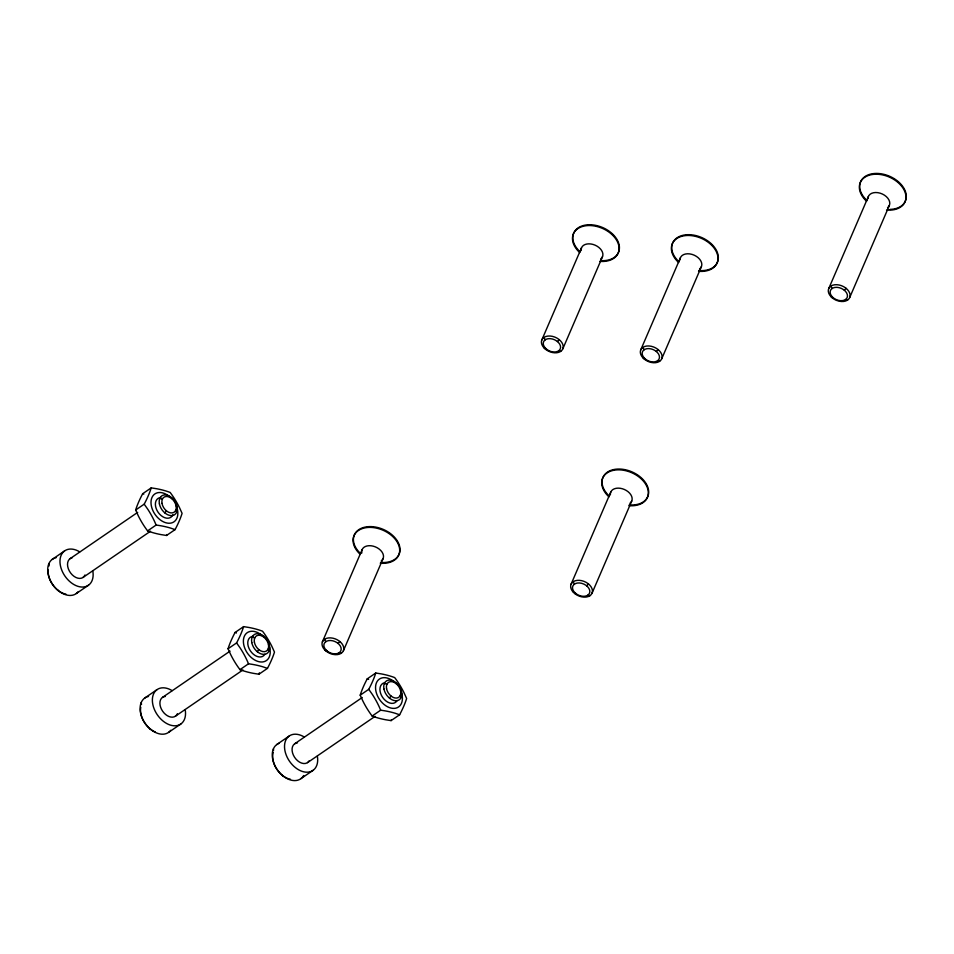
<?xml version="1.0" encoding="UTF-8"?>
<svg xmlns="http://www.w3.org/2000/svg" width="954" height="954" viewBox="0 0 954 954"><rect width="100%" height="100%" fill="white"/><g stroke="black" fill="none" stroke-linecap="round" stroke-linejoin="round"><path stroke-width="1.43" d="M322.369 641.923L362.115 549.659M343.452 650.616L383.103 558.555M541.777 340.077L581.511 247.802M562.86 348.759L602.499 256.698M640.683 350.011L680.417 257.735M661.766 358.692L701.405 266.643M571.017 584.373L610.751 492.097M592.1 593.054L631.751 501.005M828.656 288.764L868.39 196.488M849.74 297.445L889.39 205.384M164.911 512.966L166.413 510.831M257.306 651.713L258.796 649.579M389.459 698.113L390.961 695.979M557.446 341.544L559.247 339.66M338.038 643.401L339.851 641.517M656.352 351.477L658.153 349.605M844.326 290.231L846.126 288.346M586.686 585.851L588.487 583.967M142.683 493.719L151.209 487.876L156.79 488.758A70.286 31.112 -7.5 0 1 170.158 492.455A70.286 51.456 65.7 0 1 179.388 507.397L182.083 513.335A70.286 20.356 -50.5 0 1 175.071 529.625L166.533 535.468L160.964 534.586A70.286 31.112 -7.5 0 1 147.596 530.889A70.286 51.456 65.7 0 1 138.354 515.947L135.659 510.008A70.286 20.356 -50.5 0 1 142.683 493.719L143.78 494.136M52.172 559.426L64.586 550.911M135.659 510.008L144.197 504.165A70.286 20.356 -50.5 0 0 151.209 487.876M70.131 558.639L137.674 512.37M147.596 530.889L156.122 525.046A70.286 31.112 -7.5 0 1 170.492 528.051L175.071 529.625M82.986 577.468L150.541 531.199M76.403 593.483L88.531 585.184M235.066 632.478L243.604 626.623L249.173 627.517A70.286 31.112 -7.5 0 1 262.541 631.214A70.286 51.456 65.7 0 1 271.783 646.156L274.478 652.083A70.286 20.356 -50.5 0 1 267.454 668.384L258.928 674.228L253.347 673.333A70.286 31.112 -7.5 0 1 239.979 669.636A70.286 51.456 65.7 0 1 230.749 654.706L228.054 648.768A70.286 20.356 -50.5 0 1 235.066 632.478L236.449 632.991M144.555 698.173L156.969 689.67M228.054 648.768L236.58 642.924A70.286 20.356 -50.5 0 0 243.604 626.623M162.514 697.386L230.057 651.129M239.979 669.636L248.517 663.793A70.286 31.112 -7.5 0 1 262.887 666.81L267.454 668.384M175.381 716.215L242.924 669.958M168.798 732.231L180.914 723.943M367.23 678.866L375.757 673.023L381.338 673.906A70.286 31.112 -7.5 0 1 394.706 677.602A70.286 51.456 65.7 0 1 403.936 692.544L406.631 698.483A70.286 20.356 -50.5 0 1 399.619 714.773L391.08 720.616L385.511 719.733A70.286 31.112 -7.5 0 1 372.143 716.037A70.286 51.456 65.7 0 1 362.902 701.095L360.207 695.168A70.286 20.356 -50.5 0 1 367.23 678.866L368.614 679.391M276.72 744.573L289.134 736.071M360.207 695.168L368.745 689.313A70.286 20.356 -50.5 0 0 375.757 673.023M294.679 743.786L362.222 697.529M372.143 716.037L380.67 710.193A70.286 31.112 -7.5 0 1 395.039 713.21L399.619 714.773M307.534 762.616L375.089 716.359M300.951 778.631L313.079 770.331M832.258 297.851L833.283 297.791M545.378 349.164L546.403 349.104M644.284 359.109L645.309 359.038M574.618 593.471L575.644 593.4M325.982 651.022L327.007 650.962M845.506 299.532L847.617 300.045M657.533 360.791L659.643 361.292M558.627 350.845L560.737 351.358M587.867 595.153L589.977 595.666M339.219 652.703L341.329 653.216M159.807 498.322L162.347 499.18M252.202 637.081L254.742 637.94M384.355 683.469L386.895 684.328M57.502 589.977L58.218 590.562M282.05 775.125L282.766 775.709M149.885 728.737L150.601 729.321M368.745 689.313L372.442 694.572A70.286 51.456 65.7 0 1 380.67 710.193M144.197 504.165L147.894 509.424A70.286 51.456 65.7 0 1 156.122 525.046M236.58 642.924L240.277 648.171A70.286 51.456 65.7 0 1 248.517 663.793M830.779 286.164L832.103 288.49M642.805 347.411L644.129 349.736M543.887 337.477L545.223 339.803M573.139 581.773L574.463 584.098M324.491 639.323L325.827 641.648M400.298 695.383L401.193 697.362M268.134 648.982L269.04 650.962M175.751 510.235L176.645 512.215M396.089 682.718L396.232 683.732M263.936 636.318L264.067 637.332M171.541 497.571L171.684 498.584M273.404 748.878L273.583 750.321M141.24 702.478L141.502 704.505M48.857 563.731L49.131 565.901M580.044 251.773A24.363 16.516 23.3 0 1 582.572 225.752A24.363 16.516 23.3 0 1 617.31 240.062A24.363 16.516 23.3 0 1 601.64 260.669M579.71 252.571A24.363 16.516 23.3 0 1 582.691 226.408A24.363 16.516 23.3 0 1 617.405 241.708A24.363 16.516 23.3 0 1 599.661 261.36M581.129 250.556A11.4 7.727 23.3 0 1 595.093 245.166A11.4 7.727 23.3 0 1 600.674 259.011M166.533 535.468A70.286 20.356 -50.5 0 1 166.819 534.562M172.841 514.814A11.4 7.704 55.6 0 1 158.137 512.322A11.4 7.704 55.6 0 1 160.809 497.523M176.12 505.501A16.922 11.436 55.6 0 1 166.926 523.03A16.922 11.436 55.6 0 1 151.126 500.528A16.922 11.436 55.6 0 1 170.444 497.428M391.08 720.616A70.286 20.356 -50.5 0 1 391.367 719.71M397.067 700.63A11.4 7.704 55.6 0 1 382.733 697.541A11.4 7.704 55.6 0 1 384.522 682.778M401.288 692.234A16.922 11.436 55.6 0 1 390.961 708.071A16.922 11.436 55.6 0 1 375.626 686.021A16.922 11.436 55.6 0 1 393.895 681.597M84.978 575A11.4 7.704 55.6 0 1 70.62 572.984A11.4 7.704 55.6 0 1 72.11 557.816M92.8 570.981A20.905 14.119 55.6 0 1 77.751 586.281A20.905 14.119 55.6 0 1 59.995 560.32A20.905 14.119 55.6 0 1 79.731 551.865M78.359 591.54A20.905 14.119 55.6 0 1 52.303 583.931A20.905 14.119 55.6 0 1 56.131 557.673M65.921 594.139A18.651 12.593 55.6 0 1 48.189 569.943M309.191 760.803A11.4 7.704 55.6 0 1 294.536 757.226A11.4 7.704 55.6 0 1 297.493 742.844M317.348 756.128A20.905 14.119 55.6 0 1 302.299 771.428A20.905 14.119 55.6 0 1 284.542 745.468A20.905 14.119 55.6 0 1 304.278 737.013M303.67 775.554A20.905 14.119 55.6 0 1 278.031 770.749A20.905 14.119 55.6 0 1 279.248 743.226M290.469 779.287A18.651 12.593 55.6 0 1 273.261 752.372M360.648 553.63A24.363 16.516 23.3 0 1 363.629 527.467A24.363 16.516 23.3 0 1 398.343 542.766A24.363 16.516 23.3 0 1 380.61 562.419M360.302 554.429A24.363 16.516 23.3 0 1 363.283 528.266A24.363 16.516 23.3 0 1 398.009 543.553A24.363 16.516 23.3 0 1 380.264 563.218M361.816 553.01A11.4 7.727 23.3 0 1 375.316 546.857A11.4 7.727 23.3 0 1 381.278 560.869M866.924 200.459A24.363 16.516 23.3 0 1 869.011 174.582A24.363 16.516 23.3 0 1 903.7 187.902A24.363 16.516 23.3 0 1 890.118 209.367M866.59 201.258A24.363 16.516 23.3 0 1 869.571 175.095A24.363 16.516 23.3 0 1 904.285 190.395A24.363 16.516 23.3 0 1 886.54 210.047M867.973 198.635A11.4 7.727 23.3 0 1 882.355 194.02A11.4 7.727 23.3 0 1 887.554 207.698M678.95 261.718A24.363 16.516 23.3 0 1 681.931 235.555A24.363 16.516 23.3 0 1 716.657 250.842A24.363 16.516 23.3 0 1 698.912 270.507M678.616 262.505A24.363 16.516 23.3 0 1 681.597 236.342A24.363 16.516 23.3 0 1 716.311 251.641A24.363 16.516 23.3 0 1 698.566 271.306M679.999 259.893A11.4 7.727 23.3 0 1 694.381 255.267A11.4 7.727 23.3 0 1 699.58 268.956M609.296 496.08A24.363 16.516 23.3 0 1 612.265 469.917A24.363 16.516 23.3 0 1 646.991 485.204A24.363 16.516 23.3 0 1 629.246 504.869M608.95 496.867A24.363 16.516 23.3 0 1 611.931 470.716A24.363 16.516 23.3 0 1 646.645 486.003A24.363 16.516 23.3 0 1 628.913 505.668M610.369 494.852A11.4 7.727 23.3 0 1 624.333 489.462A11.4 7.727 23.3 0 1 629.914 503.318M177.372 713.747A11.4 7.704 55.6 0 1 162.657 711.255A11.4 7.704 55.6 0 1 165.34 696.456M185.195 709.74A20.905 14.119 55.6 0 1 170.146 725.028A20.905 14.119 55.6 0 1 152.39 699.067A20.905 14.119 55.6 0 1 172.114 690.613M170.754 730.287A20.905 14.119 55.6 0 1 144.686 722.679A20.905 14.119 55.6 0 1 148.526 696.432M155.335 732.028A18.651 12.593 55.6 0 1 140.775 707.272M258.928 674.228A70.286 20.356 -50.5 0 1 259.357 672.856M264.902 654.229A11.4 7.704 55.6 0 1 250.234 650.652A11.4 7.704 55.6 0 1 253.204 636.27M268.503 644.248A16.922 11.436 55.6 0 1 259.321 661.79A16.922 11.436 55.6 0 1 243.508 639.275A16.922 11.436 55.6 0 1 262.839 636.175M545.485 348.258A9.075 6.153 23.3 0 0 560.177 349.069A9.075 6.153 23.3 0 0 550.1 338.646A9.075 6.153 23.3 0 0 545.485 348.258M544.197 348.079A11.4 7.727 23.3 0 0 562.681 349.14A11.4 7.727 23.3 0 0 550.053 336.023A11.4 7.727 23.3 0 0 544.197 348.079M161.989 503.354A9.075 6.129 55.6 0 0 173.783 512.429A9.075 6.129 55.6 0 0 171.374 498.334A9.075 6.129 55.6 0 0 161.989 503.354M159.401 503.867A11.4 7.704 55.6 0 0 174.379 514.862A11.4 7.704 55.6 0 0 170.909 497.07A11.4 7.704 55.6 0 0 159.401 503.867M386.537 688.514A9.075 6.129 55.6 0 0 398.331 697.577A9.075 6.129 55.6 0 0 395.922 683.481A9.075 6.129 55.6 0 0 386.537 688.514M383.949 689.015A11.4 7.704 55.6 0 0 398.927 700.009A11.4 7.704 55.6 0 0 395.457 682.217A11.4 7.704 55.6 0 0 383.949 689.015M326.089 650.115A9.075 6.153 23.3 0 0 340.781 650.926A9.075 6.153 23.3 0 0 330.704 640.504A9.075 6.153 23.3 0 0 326.089 650.115M324.801 649.936A11.4 7.727 23.3 0 0 343.285 650.998A11.4 7.727 23.3 0 0 330.656 637.88A11.4 7.727 23.3 0 0 324.801 649.936M832.365 296.944A9.075 6.153 23.3 0 0 847.069 297.755A9.075 6.153 23.3 0 0 836.98 287.333A9.075 6.153 23.3 0 0 832.365 296.944M831.077 296.766A11.4 7.727 23.3 0 0 849.573 297.827A11.4 7.727 23.3 0 0 836.932 284.709A11.4 7.727 23.3 0 0 831.077 296.766M644.391 358.191A9.075 6.153 23.3 0 0 659.083 359.002A9.075 6.153 23.3 0 0 649.006 348.592A9.075 6.153 23.3 0 0 644.391 358.191M643.103 358.012A11.4 7.727 23.3 0 0 661.587 359.086A11.4 7.727 23.3 0 0 648.958 345.968A11.4 7.727 23.3 0 0 643.103 358.012M574.725 592.553A9.075 6.153 23.3 0 0 589.429 593.376A9.075 6.153 23.3 0 0 579.34 582.954A9.075 6.153 23.3 0 0 574.725 592.553M573.437 592.386A11.4 7.727 23.3 0 0 591.933 593.448A11.4 7.727 23.3 0 0 579.293 580.33A11.4 7.727 23.3 0 0 573.437 592.386M254.372 642.114A9.075 6.129 55.6 0 0 266.178 651.177A9.075 6.129 55.6 0 0 263.757 637.081A9.075 6.129 55.6 0 0 254.372 642.114M251.796 642.614A11.4 7.704 55.6 0 0 266.762 653.609A11.4 7.704 55.6 0 0 263.292 635.829A11.4 7.704 55.6 0 0 251.796 642.614"/></g></svg>
